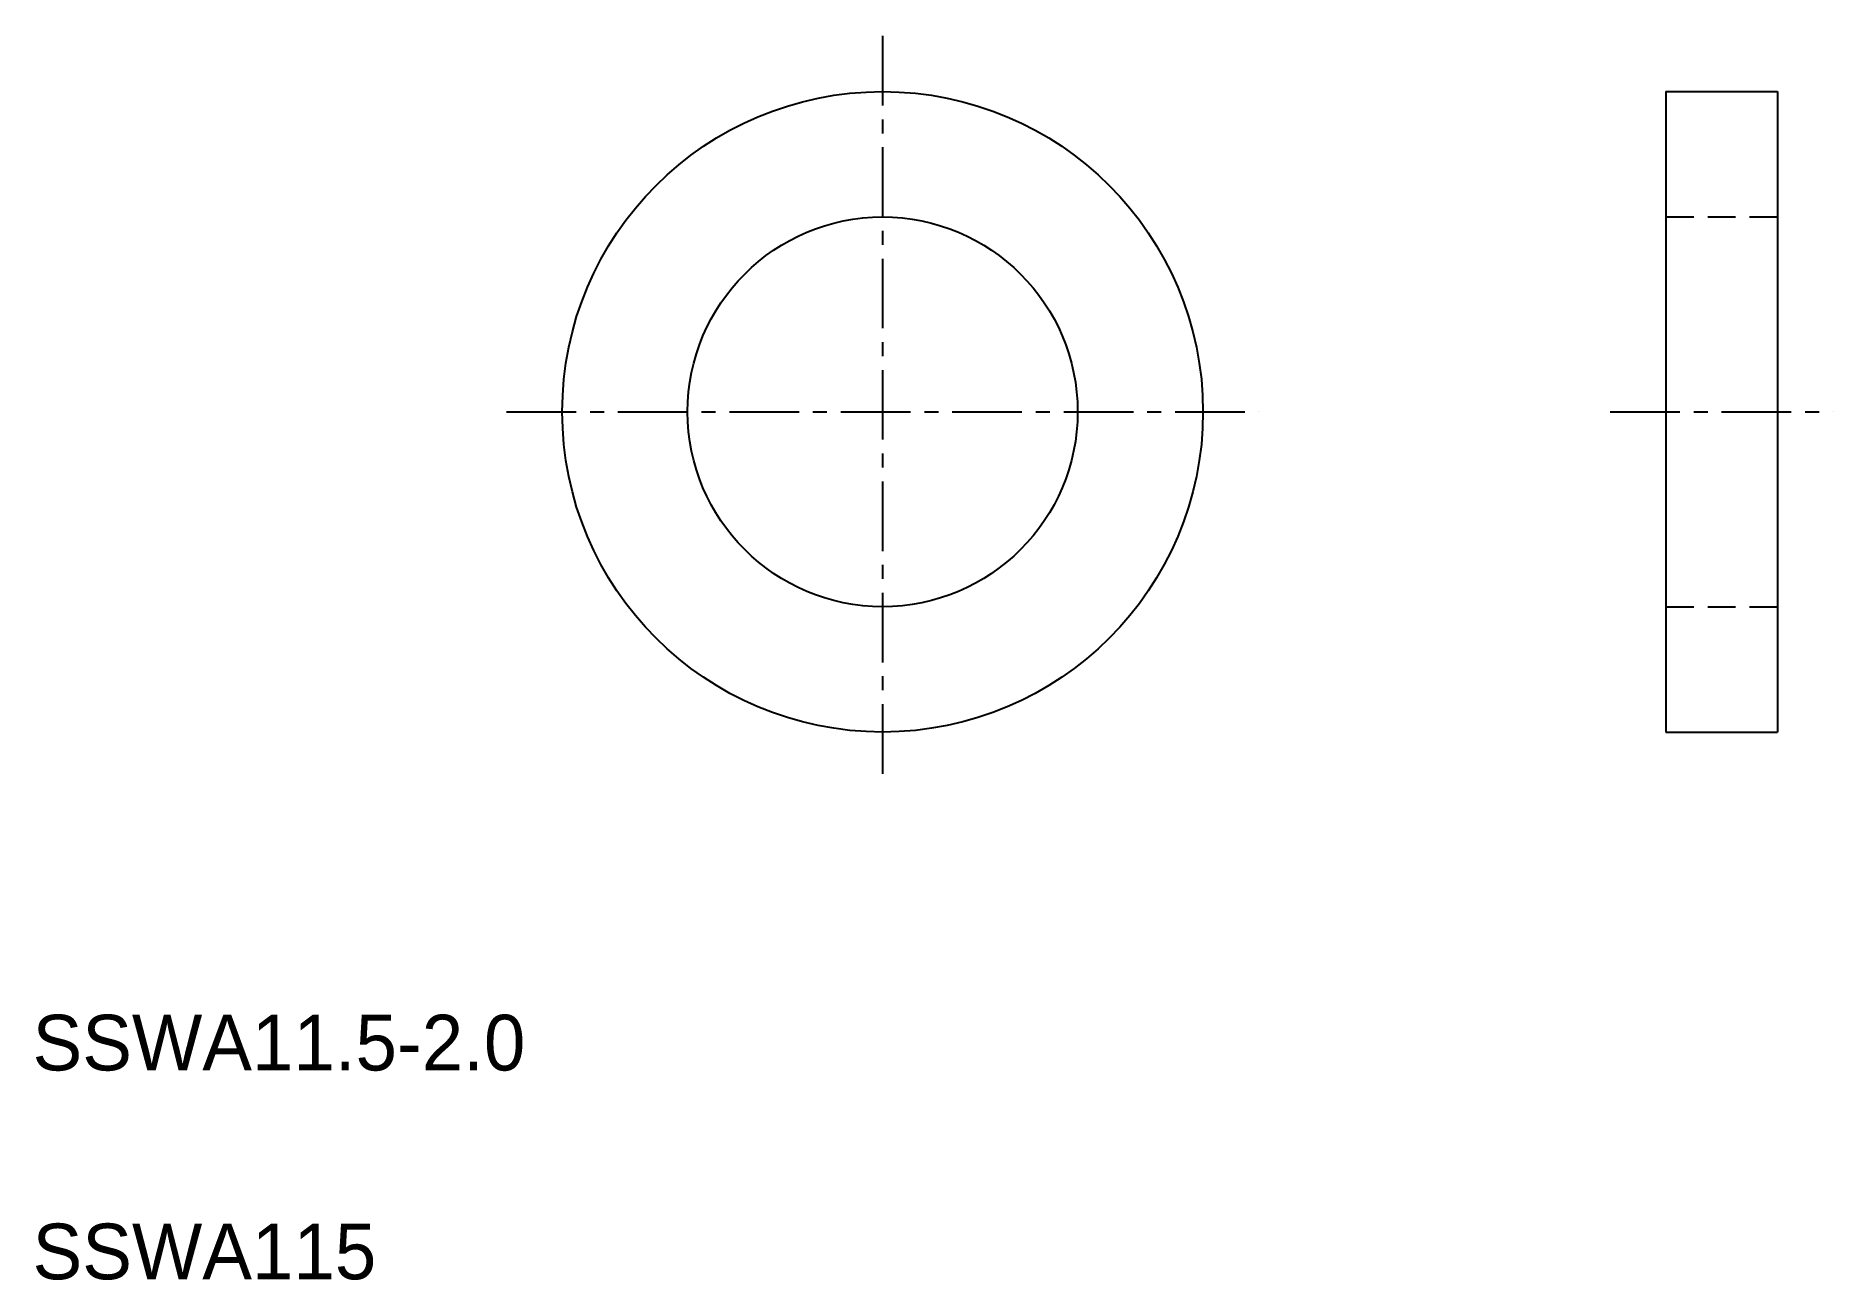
# Model space of a CAD drawing. Extents: x 2.6 to 34.8, y 2.5 to 24.8.
import ezdxf

# ---------------------------------------------------------------- set-up
doc = ezdxf.new("R2010")
doc.units = 0
doc.linetypes.add('CENTER', pattern=[2, 1.25, -0.25, 0.25, -0.25])
doc.linetypes.add('DASHED', pattern=[0.75, 0.5, -0.25])
doc.layers.get('0').update_dxf_attribs({"linetype": 'CONTINUOUS'})
doc.layers.add('CENTER', color=1, linetype='CENTER')

msp = doc.modelspace()

# ---------------------------------------------------------------- linework, layer by layer
at = {"color": 7, "linetype": 'CONTINUOUS'}
for p, q in [((31.816, 23.828), (31.816, 12.328)), ((31.816, 23.828), (33.816, 23.828)), ((33.816, 23.828), (33.816, 12.328)), ((31.816, 12.328), (33.816, 12.328))]:
    msp.add_line(p, q, dxfattribs=at)
at = {"color": 3, "linetype": 'DASHED'}
for p, q in [((31.816, 21.578), (33.816, 21.578)), ((31.816, 14.578), (33.816, 14.578))]:
    msp.add_line(p, q, dxfattribs=at)
at = {"color": 7, "linetype": 'CONTINUOUS'}
for radius in [5.75, 3.5]:
    msp.add_circle((17.757, 18.078), radius, dxfattribs=at)
at = {"layer": 'CENTER', "color": 1, "linetype": 'CENTER'}
for p, q in [((17.757, 24.828), (17.757, 11.328)), ((11.007, 18.078), (24.507, 18.078)), ((30.816, 18.078), (34.816, 18.078))]:
    msp.add_line(p, q, dxfattribs=at)

# ---------------------------------------------------------------- texts
at = {"color": 7, "linetype": 'CONTINUOUS'}
for s, p in [('SSWA11.5-2.0', (2.5, 6.25)), ('SSWA115', (2.5, 2.5))]:
    msp.add_text(s, height=1, dxfattribs=at).set_placement(p)

doc.saveas('drawing.dxf')
